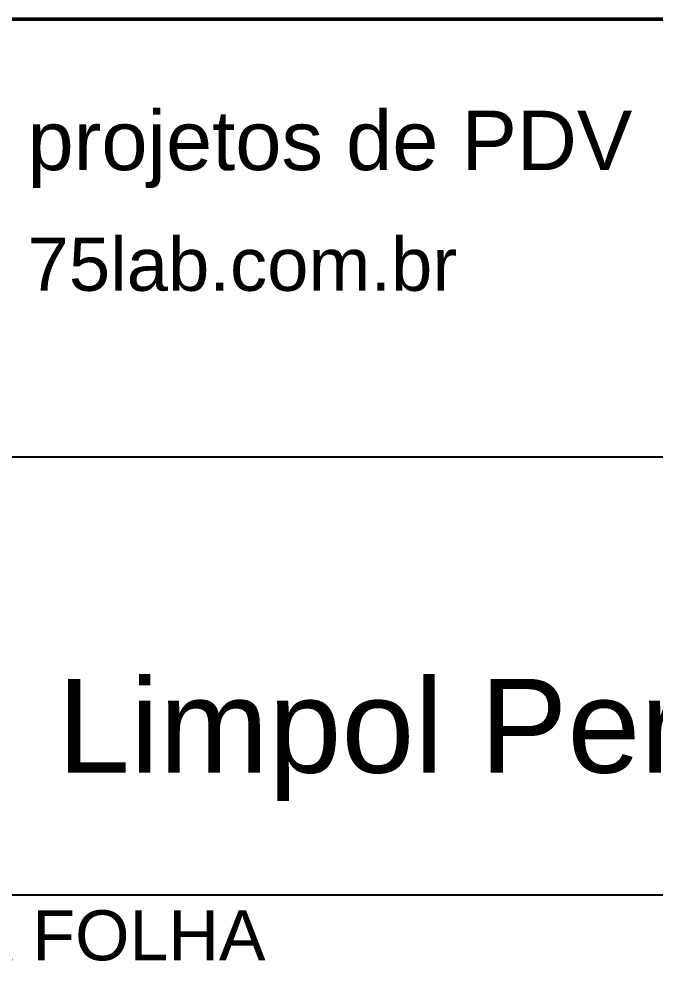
# Model space of a CAD drawing. Header units: millimetres. Extents: x 0 to 594, y 0 to 420.
# Drawn here: x 422.71 to 443.06, y 45.5 to 76 of the extents above; entities that cross this region are included whole.
import ezdxf
from ezdxf.enums import TextEntityAlignment as Align

# ---------------------------------------------------------------- set-up
doc = ezdxf.new("R2010")
doc.units = ezdxf.units.MM
doc.layers.add('00_MOLDURA', color=7, linetype='CONTINUOUS', lineweight=50)
doc.layers.add('09_TEXTO', color=7, linetype='CONTINUOUS', lineweight=18)
doc.styles.add('ARIAL', font='Arial.ttf')

msp = doc.modelspace()

# ---------------------------------------------------------------- linework, layer by layer
at = {"layer": '00_MOLDURA', "lineweight": 25}
for p, q in [((404, 62), (584, 62)), ((404, 48), (584, 48))]:
    msp.add_line(p, q, dxfattribs=at)
at = {"layer": '00_MOLDURA', "lineweight": 50}
msp.add_lwpolyline([(404, 10), (584, 10), (584, 76), (404, 76)], close=True, dxfattribs=at)

# ---------------------------------------------------------------- texts
at = {"layer": '09_TEXTO', "style": 'ARIAL'}
for s, height, p in [('projetos de PDV', 1.9, (422.98, 70.6)), ('Bombril · Limpol Perfumes', 3, (406, 51))]:
    msp.add_text(s, height=height, dxfattribs=at).set_placement(p, align=Align.BOTTOM_LEFT)
at = {"layer": '09_TEXTO', "color": 8, "style": 'ARIAL'}
msp.add_text('75lab.com.br', height=1.7, dxfattribs=at).set_placement((422.98, 66.8), align=Align.BOTTOM_LEFT)
msp.add_text('CONTEÚDO DA FOLHA', height=1.6, dxfattribs=at).set_placement((406, 47.5), align=Align.TOP_LEFT)

doc.saveas('drawing.dxf')
